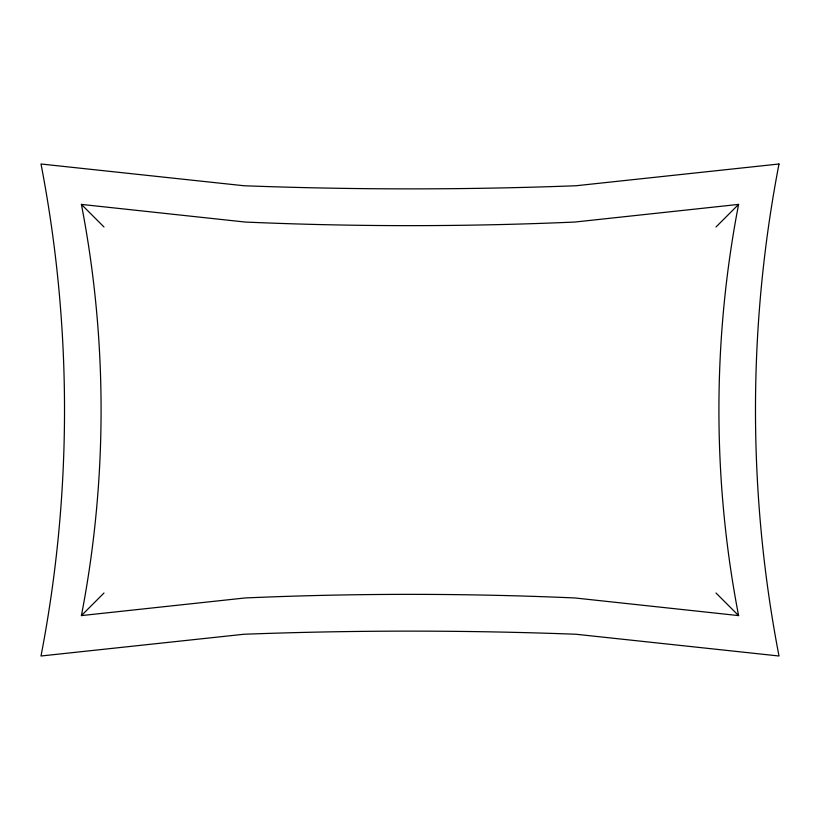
<?xml version="1.0" encoding="UTF-8"?>
<svg xmlns="http://www.w3.org/2000/svg" width="820" height="820" viewBox="0 0 820 820"><rect width="100%" height="100%" fill="white"/><g stroke="black" fill="none" stroke-linecap="round" stroke-linejoin="round"><path stroke-width="1.23" d="M81.405 615.595L245.17 597.954A3781.061 3781.061 0 0 1 574.83 597.954L738.594 615.595A1084.122 1084.122 0 0 1 738.594 204.405L574.83 222.046A3781.061 3781.061 0 0 1 245.17 222.046L81.405 204.405A1084.122 1084.122 0 0 1 81.405 615.595L103.996 593.003M716.003 226.996L738.594 204.405M716.003 593.003L738.594 615.595M81.405 204.405L103.996 226.996M779 164L575.999 185.75A4417.658 4417.658 0 0 1 244.001 185.75L41 164A1298.521 1298.521 0 0 1 41 656L244.001 634.249A4417.658 4417.658 0 0 1 575.999 634.249L779 656A1298.521 1298.521 0 0 1 779 164"/></g></svg>
